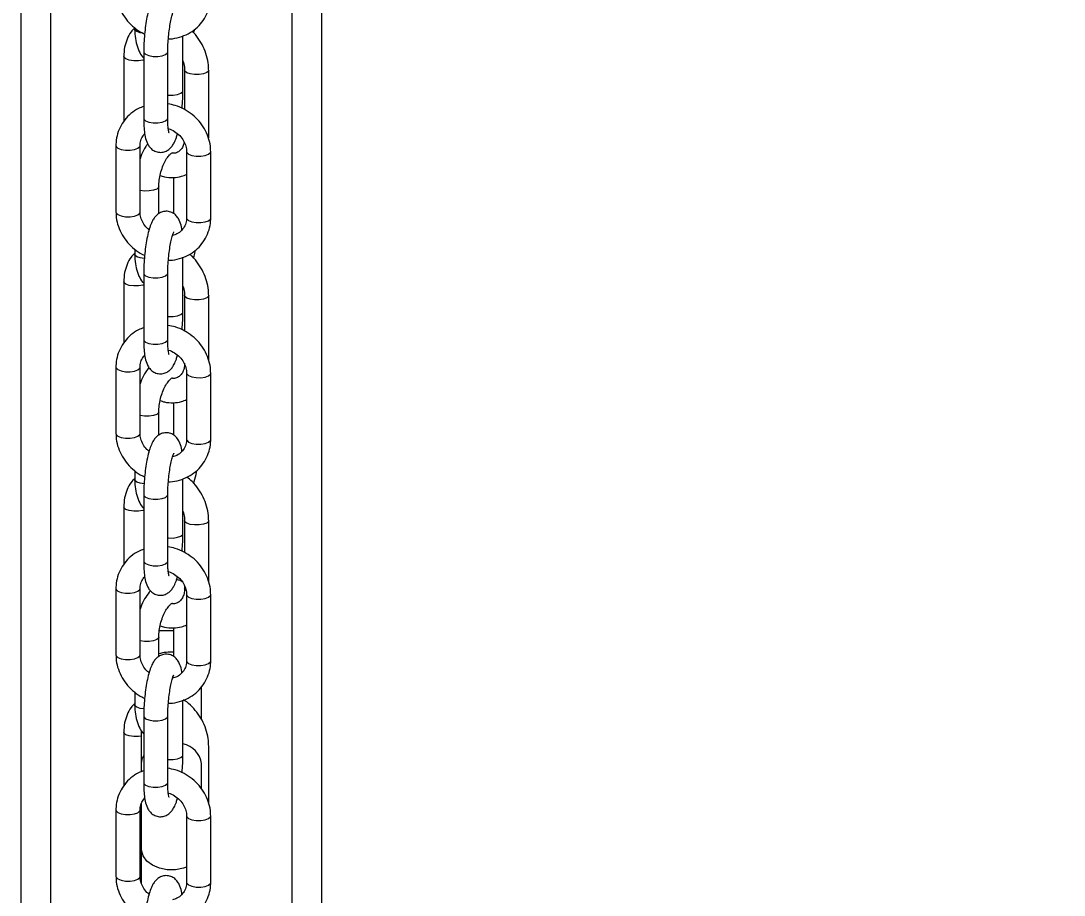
# Model space of a CAD drawing. Header units: millimetres. Extents: x -8083 to 6576, y -6691 to 5601.
# Drawn here: x -185.7 to -12.5, y -677.6 to -532.4 of the extents above; entities that cross this region are included whole.
import ezdxf

# ---------------------------------------------------------------- set-up
doc = ezdxf.new("R2010")
doc.units = ezdxf.units.MM
doc.layers.add('DIKOM_ОБЪЕКТ', color=7, linetype='Continuous')
doc.layers.add('DIKOM_РАЗМЕР_ОБЪЕКТА', color=7, linetype='Continuous')
doc.styles.add('style1', font='arial.ttf', dxfattribs={"width": 0.8})
doc.dimstyles.new('1-50', dxfattribs={"dimtxt": 300, "dimasz": 200, "dimexe": 100, "dimexo": 0, "dimgap": 100, "dimtad": 1, "dimtxsty": 'style1', "dimcen": 200, "dimclrd": 7, "dimclre": 7, "dimclrt": 7, "dimadec": 1, "dimazin": 2, "dimtfac": 1, "dimtmove": 0, "dimatfit": 2, "dimfxl": 0, "dimlwd": 25, "dimlwe": 18, "dimarcsym": 0})

# ---------------------------------------------------------------- blocks, each defined once
blk = doc.blocks.new('*D10')
at = {"layer": 'Defpoints', "color": 0, "transparency": 16777216}
for p in [(-4711.62, -59.88), (5076.72, -1609.88), (5076.72, -5900.19)]:
    blk.add_point(p, dxfattribs=at)
at = {"layer": 'DIKOM_РАЗМЕР_ОБЪЕКТА', "color": 7, "lineweight": 18, "transparency": 16777216}
for p, q in [((-4711.62, -59.88), (-4711.62, -6000.19)), ((5076.72, -1609.88), (5076.72, -6000.19))]:
    blk.add_line(p, q, dxfattribs=at)
at = {"layer": 'DIKOM_РАЗМЕР_ОБЪЕКТА', "color": 7, "lineweight": 25, "transparency": 16777216}
blk.add_line((-4511.62, -5900.19), (4876.72, -5900.19), dxfattribs=at)
at = {"layer": 'DIKOM_РАЗМЕР_ОБЪЕКТА', "color": 7, "transparency": 16777216}
for points in [[(-4511.62, -5866.86), (-4511.62, -5933.52), (-4711.62, -5900.19)], [(4876.72, -5866.86), (4876.72, -5933.52), (5076.72, -5900.19)]]:
    blk.add_solid(points, dxfattribs=at)
at = {"layer": 'DIKOM_РАЗМЕР_ОБЪЕКТА', "color": 7, "transparency": 16777216, "insert": (410.05, -5647.02), "char_height": 300, "attachment_point": 5, "style": 'style1'}
blk.add_mtext('10000', dxfattribs=at)

msp = doc.modelspace()

# ---------------------------------------------------------------- linework, layer by layer
at = {"layer": 'DIKOM_ОБЪЕКТ', "color": 7, "linetype": 'Continuous', "lineweight": 15}
for p, q in [((-185.736, 1537.193), (-185.736, -1662.807)), ((-180.736, -1662.807), (-180.736, 1537.193)), ((-140.736, 1537.193), (-140.736, -1662.807)), ((-135.736, -1662.807), (-135.736, 1537.193)), ((-166.835, -533.51), (-166.835, -533.739)), ((-158.82, -543.915), (-158.82, -534.839)), ((-168.653, -538.288), (-168.653, -549.071)), ((-165.341, -537.486), (-165.341, -548.522)), ((-161.341, -548.522), (-161.341, -537.486)), ((-158.547, -540.578), (-158.547, -547.088)), ((-154.547, -551.801), (-154.547, -540.578)), ((-169.946, -553.081), (-169.946, -564.117)), ((-165.946, -564.117), (-165.946, -553.081)), ((-158.214, -554.071), (-158.214, -565.107)), ((-154.214, -565.107), (-154.214, -554.071)), ((-160.365, -558.372), (-160.365, -564.364)), ((-162.835, -564.386), (-162.835, -559.927)), ((-165.991, -564.282), (-165.946, -564.117)), ((-166.835, -570.296), (-166.835, -571.151)), ((-158.82, -580.702), (-158.82, -571.625)), ((-165.341, -574.273), (-165.341, -585.309)), ((-161.341, -585.309), (-161.341, -574.273)), ((-168.653, -575.7), (-168.653, -585.858)), ((-158.547, -577.99), (-158.547, -583.875)), ((-154.547, -588.754), (-154.547, -577.99)), ((-169.946, -589.868), (-169.946, -600.904)), ((-165.946, -600.904), (-165.946, -589.868)), ((-158.214, -590.858), (-158.214, -601.894)), ((-154.214, -601.894), (-154.214, -590.858)), ((-160.365, -595.784), (-160.365, -601.151)), ((-162.835, -601.172), (-162.835, -597.339)), ((-165.991, -601.069), (-165.946, -600.904)), ((-166.835, -607.083), (-166.835, -608.563)), ((-158.82, -617.488), (-158.82, -608.412)), ((-165.341, -611.06), (-165.341, -622.096)), ((-161.341, -622.096), (-161.341, -611.06)), ((-168.653, -613.112), (-168.653, -622.645)), ((-158.547, -615.402), (-158.547, -620.661)), ((-154.547, -625.54), (-154.547, -615.402)), ((-165.128, -624.794), (-165.26, -624.844)), ((-169.946, -626.654), (-169.946, -637.69)), ((-165.946, -637.69), (-165.946, -626.654)), ((-158.547, -626.253), (-158.547, -626.625)), ((-158.214, -627.644), (-158.214, -638.68)), ((-154.214, -638.68), (-154.214, -627.644)), ((-160.365, -633.665), (-162.76, -633.665)), ((-160.365, -633.196), (-160.365, -637.937)), ((-162.835, -637.959), (-162.835, -634.751)), ((-165.991, -637.855), (-165.946, -637.69)), ((-166.835, -643.87), (-166.835, -645.975)), ((-155.736, -648.436), (-155.736, -643.016)), ((-158.82, -654.275), (-158.82, -645.199)), ((-165.341, -647.846), (-165.341, -658.882)), ((-161.341, -658.882), (-161.341, -647.846)), ((-168.653, -650.524), (-168.653, -659.432)), ((-165.736, -650.228), (-165.736, -655.736)), ((-154.547, -662.327), (-154.547, -652.814)), ((-165.736, -655.736), (-165.736, -656.979)), ((-155.736, -659.949), (-155.736, -655.736)), ((-169.946, -663.441), (-169.946, -674.477)), ((-165.946, -674.477), (-165.946, -663.441)), ((-165.736, -662.377), (-165.736, -669.878)), ((-158.214, -664.431), (-158.214, -675.467)), ((-154.214, -675.467), (-154.214, -664.431)), ((-165.736, -666.923), (-165.946, -667.489)), ((-165.736, -669.878), (-165.736, -675.577)), ((-165.991, -674.642), (-165.946, -674.477))]:
    msp.add_line(p, q, dxfattribs=at)
at = {"layer": 'DIKOM_ОБЪЕКТ', "color": 7, "linetype": 'Continuous', "lineweight": 15, "flags": 128}
for points in [[(-165.424, -534.415), (-165.913, -534.335), (-166.476, -534.143), (-166.789, -533.89), (-166.835, -533.739)], [(-165.341, -538.822), (-165.509, -538.869), (-166.225, -538.98), (-167.005, -538.985), (-167.731, -538.884), (-168.294, -538.693), (-168.606, -538.44), (-168.653, -538.288)], [(-165.341, -537.486), (-165.308, -537.628), (-165.021, -537.912), (-164.477, -538.132), (-163.761, -538.254)], [(-163.761, -538.254), (-162.981, -538.259), (-162.255, -538.146), (-161.695, -537.932), (-161.385, -537.651), (-161.341, -537.485)], [(-154.547, -540.578), (-154.578, -540.702), (-154.863, -540.959), (-155.403, -541.159), (-156.118, -541.269), (-156.899, -541.275), (-157.625, -541.174), (-158.188, -540.983), (-158.5, -540.729), (-158.547, -540.582)], [(-161.341, -544.673), (-161.24, -544.683), (-160.46, -544.687), (-159.734, -544.575), (-159.174, -544.361), (-158.865, -544.08), (-158.82, -543.915)], [(-165.341, -548.522), (-165.308, -548.664), (-165.021, -548.948), (-164.477, -549.168), (-163.761, -549.29), (-162.981, -549.295), (-162.255, -549.182), (-161.695, -548.968), (-161.385, -548.687), (-161.341, -548.522)], [(-169.946, -553.081), (-169.914, -553.222), (-169.626, -553.507), (-169.083, -553.727), (-168.367, -553.849), (-167.586, -553.853), (-166.861, -553.741), (-166.3, -553.527), (-165.991, -553.246), (-165.947, -553.091)], [(-158.214, -554.077), (-158.181, -554.212), (-157.894, -554.497), (-157.351, -554.717), (-156.634, -554.839), (-155.854, -554.843), (-155.129, -554.73), (-154.568, -554.517), (-154.259, -554.236), (-154.214, -554.071)], [(-162.835, -559.928), (-162.866, -560.052), (-163.15, -560.309), (-163.692, -560.508), (-164.406, -560.618), (-165.187, -560.624), (-165.913, -560.523), (-165.946, -560.516)], [(-169.946, -564.117), (-169.914, -564.258), (-169.626, -564.543), (-169.083, -564.763), (-168.367, -564.885), (-167.586, -564.889), (-166.861, -564.777), (-166.3, -564.563), (-165.991, -564.282)], [(-158.214, -565.107), (-158.181, -565.248), (-157.894, -565.533), (-157.351, -565.753), (-156.634, -565.875), (-155.854, -565.879), (-155.129, -565.766), (-154.568, -565.553), (-154.259, -565.272), (-154.214, -565.107)], [(-165.239, -571.844), (-165.913, -571.747), (-166.476, -571.555), (-166.789, -571.302), (-166.835, -571.151)], [(-165.341, -574.272), (-165.308, -574.414), (-165.021, -574.699), (-164.477, -574.919), (-163.761, -575.041)], [(-163.761, -575.041), (-162.981, -575.045), (-162.255, -574.932), (-161.695, -574.719), (-161.385, -574.438), (-161.341, -574.272)], [(-165.341, -576.234), (-165.509, -576.281), (-166.225, -576.392), (-167.005, -576.397), (-167.731, -576.296), (-168.294, -576.105), (-168.606, -575.852), (-168.653, -575.7)], [(-154.547, -577.99), (-154.578, -578.114), (-154.863, -578.371), (-155.403, -578.57), (-156.118, -578.681), (-156.899, -578.687), (-157.625, -578.586), (-158.188, -578.394), (-158.5, -578.141), (-158.547, -577.994)], [(-161.341, -581.46), (-161.24, -581.469), (-160.46, -581.474), (-159.734, -581.361), (-159.174, -581.148), (-158.865, -580.867), (-158.82, -580.702)], [(-165.341, -585.309), (-165.308, -585.45), (-165.021, -585.735), (-164.477, -585.955), (-163.761, -586.077), (-162.981, -586.081), (-162.255, -585.968), (-161.695, -585.755), (-161.385, -585.474), (-161.341, -585.309)], [(-169.946, -589.868), (-169.914, -590.009), (-169.626, -590.294), (-169.083, -590.514), (-168.367, -590.635), (-167.586, -590.64), (-166.861, -590.527), (-166.3, -590.314), (-165.991, -590.033), (-165.947, -589.877)], [(-158.214, -590.864), (-158.181, -590.999), (-157.894, -591.284), (-157.351, -591.504), (-156.634, -591.625), (-155.854, -591.63), (-155.129, -591.517), (-154.568, -591.304), (-154.259, -591.023), (-154.214, -590.858)], [(-162.835, -597.34), (-162.866, -597.464), (-163.15, -597.721), (-163.692, -597.92), (-164.406, -598.03), (-165.187, -598.036), (-165.913, -597.935), (-165.946, -597.927)], [(-169.946, -600.904), (-169.914, -601.045), (-169.626, -601.33), (-169.083, -601.55), (-168.367, -601.671), (-167.586, -601.676), (-166.861, -601.563), (-166.3, -601.35), (-165.991, -601.069)], [(-158.214, -601.894), (-158.181, -602.035), (-157.894, -602.32), (-157.351, -602.54), (-156.634, -602.661), (-155.854, -602.666), (-155.129, -602.553), (-154.568, -602.34), (-154.259, -602.059), (-154.214, -601.894)], [(-165.277, -609.253), (-165.913, -609.159), (-166.476, -608.967), (-166.789, -608.714), (-166.835, -608.563)], [(-165.341, -611.059), (-165.308, -611.201), (-165.021, -611.486), (-164.477, -611.706), (-163.761, -611.827)], [(-163.761, -611.827), (-162.981, -611.832), (-162.255, -611.719), (-161.695, -611.506), (-161.385, -611.224), (-161.341, -611.058)], [(-165.341, -613.646), (-165.509, -613.693), (-166.225, -613.803), (-167.005, -613.809), (-167.731, -613.708), (-168.294, -613.517), (-168.606, -613.264), (-168.653, -613.112)], [(-154.547, -615.402), (-154.578, -615.526), (-154.863, -615.783), (-155.403, -615.982), (-156.118, -616.093), (-156.899, -616.098), (-157.625, -615.998), (-158.188, -615.806), (-158.5, -615.553), (-158.547, -615.406)], [(-161.341, -618.247), (-161.24, -618.256), (-160.46, -618.261), (-159.734, -618.148), (-159.174, -617.935), (-158.865, -617.653), (-158.82, -617.488)], [(-165.341, -622.096), (-165.308, -622.237), (-165.021, -622.522), (-164.477, -622.742), (-163.761, -622.863), (-162.981, -622.868), (-162.255, -622.755), (-161.695, -622.542), (-161.385, -622.261), (-161.341, -622.096)], [(-169.946, -626.654), (-169.914, -626.796), (-169.626, -627.081), (-169.083, -627.301), (-168.367, -627.422), (-167.586, -627.427), (-166.861, -627.314), (-166.3, -627.101), (-165.991, -626.819), (-165.947, -626.664)], [(-158.345, -626.935), (-158.5, -626.777), (-158.547, -626.625)], [(-158.214, -627.65), (-158.181, -627.786), (-157.894, -628.071), (-157.351, -628.29), (-156.634, -628.412), (-155.854, -628.417), (-155.129, -628.304), (-154.568, -628.091), (-154.259, -627.809), (-154.214, -627.645)], [(-162.835, -634.752), (-162.866, -634.875), (-163.15, -635.133), (-163.692, -635.332), (-164.406, -635.442), (-165.187, -635.448), (-165.913, -635.347), (-165.946, -635.339)], [(-169.946, -637.69), (-169.914, -637.832), (-169.626, -638.117), (-169.083, -638.337), (-168.367, -638.458), (-167.586, -638.463), (-166.861, -638.35), (-166.3, -638.137), (-165.991, -637.855)], [(-158.214, -638.68), (-158.181, -638.822), (-157.894, -639.107), (-157.351, -639.327), (-156.634, -639.448), (-155.854, -639.453), (-155.129, -639.34), (-154.568, -639.127), (-154.259, -638.845), (-154.214, -638.68)], [(-165.314, -646.662), (-165.913, -646.571), (-166.476, -646.379), (-166.789, -646.126), (-166.835, -645.975)], [(-165.341, -647.846), (-165.308, -647.988), (-165.021, -648.272), (-164.477, -648.492), (-163.761, -648.614)], [(-163.761, -648.614), (-162.981, -648.619), (-162.255, -648.506), (-161.695, -648.292), (-161.385, -648.011), (-161.341, -647.845)], [(-165.736, -651.153), (-166.225, -651.215), (-167.005, -651.221), (-167.731, -651.12), (-168.294, -650.929), (-168.606, -650.676), (-168.653, -650.524)], [(-165.341, -654.358), (-165.631, -655.016), (-165.736, -655.736)], [(-161.341, -655.033), (-161.24, -655.043), (-160.46, -655.048), (-159.734, -654.935), (-159.174, -654.721), (-158.865, -654.44), (-158.82, -654.275)], [(-165.341, -658.882), (-165.308, -659.024), (-165.021, -659.309), (-164.477, -659.528), (-163.761, -659.65), (-162.981, -659.655), (-162.255, -659.542), (-161.695, -659.328), (-161.385, -659.047), (-161.341, -658.882)], [(-169.946, -663.441), (-169.914, -663.582), (-169.626, -663.867), (-169.083, -664.087), (-168.367, -664.209), (-167.586, -664.214), (-166.861, -664.101), (-166.3, -663.887), (-165.991, -663.606), (-165.947, -663.451)], [(-158.214, -664.437), (-158.181, -664.572), (-157.894, -664.857), (-157.351, -665.077), (-156.634, -665.199), (-155.854, -665.203), (-155.129, -665.091), (-154.568, -664.877), (-154.259, -664.596), (-154.214, -664.431)], [(-158.214, -672.931), (-158.744, -673.121), (-160.055, -673.38), (-161.417, -673.38), (-162.728, -673.121), (-163.891, -672.62), (-164.821, -671.917), (-165.447, -671.062), (-165.724, -670.119), (-165.736, -669.878)], [(-165.736, -672.795), (-165.913, -672.759), (-165.946, -672.751)], [(-169.946, -674.477), (-169.914, -674.618), (-169.626, -674.903), (-169.083, -675.123), (-168.367, -675.245), (-167.586, -675.25), (-166.861, -675.137), (-166.3, -674.923), (-165.991, -674.642)], [(-158.214, -675.467), (-158.181, -675.608), (-157.894, -675.893), (-157.351, -676.113), (-156.634, -676.235), (-155.854, -676.239), (-155.129, -676.127), (-154.568, -675.913), (-154.259, -675.632), (-154.214, -675.467)]]:
    msp.add_lwpolyline(points, dxfattribs=at)
at = {"layer": 'DIKOM_ОБЪЕКТ', "color": 7, "linetype": 'Continuous', "lineweight": 15}
for centre, radius, start, end in [((-160.754, -643.958), 6.759, 86.69512, 107.92505), ((-159.563, -656.261), 3.863, 7.81539, 78.90263)]:
    msp.add_arc(centre, radius, start, end, dxfattribs=at)
for points, knots in [([(-169.946, -527.33), (-169.935, -527.635), (-169.905, -528.439), (-169.593, -529.731), (-168.961, -531.136), (-168.055, -532.421), (-166.903, -533.507), (-165.921, -534.214), (-165.306, -534.461), (-165.184, -534.509)], [0, 0, 0, 0, 0.1034941, 0.2724719, 0.4421855, 0.6130073, 0.7848462, 0.9575127, 1, 1, 1, 1]), ([(-158.997, -530.317), (-159.021, -530.138), (-159.103, -529.525), (-159.32, -528.839), (-159.757, -528.085), (-160.311, -527.558), (-161.031, -527.225), (-161.838, -527.169), (-162.57, -527.385), (-163.14, -527.771), (-163.566, -528.245), (-163.931, -528.846), (-164.263, -529.641), (-164.585, -530.729), (-164.864, -532.034), (-165.086, -533.473), (-165.241, -534.946), (-165.327, -536.307), (-165.336, -537.128), (-165.341, -537.486)], [0, 0, 0, 0, 0.0370165, 0.1265, 0.1778276, 0.2220579, 0.2669745, 0.3125194, 0.3565728, 0.3970979, 0.4395258, 0.4900957, 0.5610937, 0.6378509, 0.7180001, 0.7939578, 0.8684641, 0.9426333, 1, 1, 1, 1]), ([(-161.245, -535.335), (-161.138, -535.338), (-160.505, -535.36), (-159.373, -535.099), (-157.933, -534.547), (-156.665, -533.694), (-155.62, -532.614), (-154.839, -531.346), (-154.357, -529.967), (-154.22, -528.935), (-154.215, -528.391), (-154.214, -528.32)], [0, 0, 0, 0, 0.0280385, 0.1673476, 0.3061364, 0.4440324, 0.580839, 0.7166317, 0.8517559, 0.9805579, 1, 1, 1, 1]), ([(-161.341, -537.486), (-161.339, -537.28), (-161.334, -536.682), (-161.28, -535.611), (-161.159, -534.326), (-160.986, -533.1), (-160.779, -532.029), (-160.563, -531.227), (-160.407, -530.774), (-160.303, -530.59), (-160.326, -530.622), (-160.329, -530.627)], [0, 0, 0, 0, 0.0749068, 0.2172399, 0.3609023, 0.5046122, 0.6464095, 0.783976, 0.8938009, 0.98499, 1, 1, 1, 1]), ([(-166.824, -533.517), (-167.035, -533.737), (-167.557, -534.283), (-168.127, -535.388), (-168.571, -536.765), (-168.625, -537.77), (-168.653, -538.288)], [0, 0, 0, 0, 0.179282, 0.4446172, 0.713502, 1, 1, 1, 1]), ([(-166.835, -533.739), (-166.829, -534.008), (-166.812, -534.791), (-166.627, -536.032), (-166.188, -537.29), (-165.747, -538.131), (-165.405, -538.46), (-165.341, -538.522)], [0, 0, 0, 0, 0.1435726, 0.4176248, 0.7003184, 0.9431778, 1, 1, 1, 1]), ([(-154.547, -540.578), (-154.556, -540.281), (-154.582, -539.473), (-154.854, -538.144), (-155.417, -536.643), (-156.252, -535.271), (-156.902, -534.401), (-157.306, -534.06), (-157.307, -534.059)], [0, 0, 0, 0, 0.1257069, 0.3426586, 0.5606313, 0.7796839, 0.9996532, 1, 1, 1, 1]), ([(-157.069, -534.341), (-157.03, -534.245), (-156.957, -534.067), (-156.915, -533.874), (-156.896, -533.785)], [0, 0, 0, 0, 0.5382739, 1, 1, 1, 1]), ([(-158.82, -539.003), (-158.722, -539.348), (-158.568, -539.886), (-158.552, -540.395), (-158.547, -540.578)], [0, 0, 0, 0, 0.6405208, 1, 1, 1, 1]), ([(-158.976, -546.892), (-158.96, -546.745), (-158.89, -546.116), (-158.835, -545.093), (-158.825, -544.273), (-158.82, -543.915)], [0, 0, 0, 0, 0.1462622, 0.6276596, 1, 1, 1, 1]), ([(-165.341, -546.562), (-165.633, -546.668), (-166.407, -546.947), (-167.492, -547.714), (-168.541, -548.785), (-169.321, -550.056), (-169.804, -551.434), (-169.94, -552.467), (-169.946, -553.01), (-169.946, -553.081)], [0, 0, 0, 0, 0.1076074, 0.2849562, 0.460904, 0.6355476, 0.8093655, 0.9749954, 1, 1, 1, 1]), ([(-154.214, -554.071), (-154.226, -553.766), (-154.256, -552.962), (-154.567, -551.67), (-155.199, -550.264), (-156.107, -548.985), (-157.252, -547.879), (-158.594, -547.004), (-159.976, -546.398), (-160.92, -546.232), (-161.341, -546.157)], [0, 0, 0, 0, 0.0815006, 0.2145538, 0.3481889, 0.4827351, 0.6180525, 0.7539877, 0.8904302, 1, 1, 1, 1]), ([(-165.341, -548.522), (-165.339, -548.758), (-165.333, -549.455), (-165.266, -550.528), (-165.095, -551.687), (-164.842, -552.567), (-164.404, -553.315), (-163.85, -553.843), (-163.13, -554.176), (-162.322, -554.232), (-161.59, -554.016), (-161.021, -553.63), (-160.594, -553.157), (-160.23, -552.552), (-159.948, -551.907), (-159.789, -551.343), (-159.728, -551.127)], [0, 0, 0, 0, 0.0512108, 0.151164, 0.2551693, 0.372504, 0.439817, 0.4977951, 0.5567325, 0.6164384, 0.6742036, 0.7273204, 0.7829695, 0.8492779, 0.9423664, 1, 1, 1, 1]), ([(-161.112, -551.015), (-161.111, -551.016), (-161.096, -551.045), (-161.151, -550.913), (-161.216, -550.577), (-161.296, -549.936), (-161.336, -549.21), (-161.34, -548.695), (-161.341, -548.522)], [0, 0, 0, 0, 0.0094158, 0.1657396, 0.3651964, 0.6009294, 0.8659459, 1, 1, 1, 1]), ([(-161.249, -550.258), (-161.236, -550.261), (-160.869, -550.333), (-160.191, -550.72), (-159.324, -551.392), (-158.682, -552.251), (-158.283, -553.173), (-158.237, -553.776), (-158.214, -554.071)], [0, 0, 0, 0, 0.0072269, 0.2083726, 0.4084276, 0.6080401, 0.8083889, 1, 1, 1, 1]), ([(-165.946, -553.081), (-165.941, -552.947), (-165.922, -552.493), (-165.72, -551.78), (-165.347, -551.312), (-165.164, -551.084)], [0, 0, 0, 0, 0.176686, 0.5980275, 1, 1, 1, 1]), ([(-158.628, -552.486), (-158.667, -552.684), (-158.761, -553.169), (-159.103, -553.72), (-159.58, -554.144), (-160.049, -554.368), (-160.443, -554.36), (-160.561, -554.357)], [0, 0, 0, 0, 0.1545997, 0.379094, 0.6174768, 0.8859222, 1, 1, 1, 1]), ([(-164.676, -552.806), (-164.785, -552.95), (-165.177, -553.469), (-165.609, -554.306), (-165.866, -555.027), (-165.946, -555.253)], [0, 0, 0, 0, 0.2086765, 0.7523915, 1, 1, 1, 1]), ([(-162.835, -559.927), (-162.831, -559.745), (-162.82, -559.211), (-162.693, -558.253), (-162.41, -557.119), (-162.007, -556.073), (-161.535, -555.21), (-161.054, -554.599), (-160.687, -554.283), (-160.528, -554.242), (-160.563, -554.244), (-160.566, -554.244)], [0, 0, 0, 0, 0.0699599, 0.2054301, 0.3425317, 0.4795796, 0.6139231, 0.7436555, 0.8681827, 0.9908536, 1, 1, 1, 1]), ([(-162.613, -558.022), (-162.373, -558.107), (-161.66, -558.358), (-160.44, -558.42), (-159.182, -558.288), (-158.484, -557.977), (-158.214, -557.856)], [0, 0, 0, 0, 0.1637195, 0.4853887, 0.8008684, 1, 1, 1, 1]), ([(-169.946, -564.117), (-169.935, -564.422), (-169.905, -565.226), (-169.593, -566.518), (-168.961, -567.923), (-168.055, -569.207), (-166.903, -570.293), (-165.921, -571.001), (-165.306, -571.247), (-165.184, -571.296)], [0, 0, 0, 0, 0.1034946, 0.2724731, 0.4421764, 0.6130046, 0.7848465, 0.9575137, 1, 1, 1, 1]), ([(-164.432, -567.06), (-164.558, -566.965), (-164.976, -566.649), (-165.472, -565.932), (-165.879, -565.016), (-165.924, -564.412), (-165.946, -564.117)], [0, 0, 0, 0, 0.1274439, 0.4219276, 0.7173243, 1, 1, 1, 1]), ([(-158.997, -567.104), (-159.021, -566.924), (-159.103, -566.312), (-159.32, -565.625), (-159.757, -564.872), (-160.311, -564.345), (-161.031, -564.012), (-161.839, -563.955), (-162.57, -564.172), (-163.14, -564.557), (-163.566, -565.032), (-163.931, -565.633), (-164.263, -566.427), (-164.585, -567.515), (-164.864, -568.821), (-165.086, -570.259), (-165.241, -571.732), (-165.327, -573.094), (-165.336, -573.915), (-165.341, -574.273)], [0, 0, 0, 0, 0.0370165, 0.1265001, 0.1778276, 0.2220587, 0.2669868, 0.3125205, 0.3565739, 0.397099, 0.4395269, 0.4900969, 0.5610948, 0.637851, 0.7180002, 0.7939593, 0.8684656, 0.9426333, 1, 1, 1, 1]), ([(-161.245, -572.121), (-161.138, -572.125), (-160.505, -572.147), (-159.373, -571.886), (-157.933, -571.333), (-156.665, -570.481), (-155.62, -569.401), (-154.839, -568.132), (-154.357, -566.753), (-154.22, -565.721), (-154.215, -565.178), (-154.214, -565.107)], [0, 0, 0, 0, 0.0280385, 0.1673478, 0.3061365, 0.4440324, 0.5808388, 0.7166313, 0.8517664, 0.9805579, 1, 1, 1, 1]), ([(-158.214, -565.107), (-158.219, -565.241), (-158.237, -565.695), (-158.459, -566.422), (-158.997, -567.186), (-159.705, -567.75), (-160.301, -567.922), (-160.549, -567.993)], [0, 0, 0, 0, 0.0993213, 0.3361721, 0.5793719, 0.8254781, 1, 1, 1, 1]), ([(-161.341, -574.273), (-161.339, -574.067), (-161.334, -573.469), (-161.28, -572.397), (-161.159, -571.113), (-160.986, -569.887), (-160.779, -568.816), (-160.563, -568.014), (-160.407, -567.561), (-160.303, -567.377), (-160.326, -567.409), (-160.329, -567.413)], [0, 0, 0, 0, 0.0749069, 0.2172401, 0.3609027, 0.5046095, 0.6464098, 0.7839764, 0.8937999, 0.9849897, 1, 1, 1, 1]), ([(-166.835, -570.941), (-167.042, -571.158), (-167.56, -571.7), (-168.127, -572.8), (-168.571, -574.177), (-168.625, -575.182), (-168.653, -575.7)], [0, 0, 0, 0, 0.1766115, 0.4428101, 0.7125698, 1, 1, 1, 1]), ([(-166.835, -571.151), (-166.829, -571.42), (-166.812, -572.203), (-166.627, -573.444), (-166.188, -574.702), (-165.747, -575.543), (-165.405, -575.872), (-165.341, -575.934)], [0, 0, 0, 0, 0.1435726, 0.4176248, 0.7003184, 0.9431778, 1, 1, 1, 1]), ([(-154.547, -577.99), (-154.556, -577.693), (-154.582, -576.885), (-154.854, -575.556), (-155.419, -574.057), (-156.246, -572.677), (-157.031, -571.678), (-157.582, -571.237), (-157.723, -571.124)], [0, 0, 0, 0, 0.1168561, 0.3185437, 0.521164, 0.7247935, 0.929268, 1, 1, 1, 1]), ([(-157.069, -571.753), (-157.032, -571.656), (-156.871, -571.242), (-156.782, -570.793), (-156.713, -570.449)], [0, 0, 0, 0, 0.2333442, 1, 1, 1, 1]), ([(-158.82, -576.414), (-158.722, -576.76), (-158.568, -577.298), (-158.552, -577.807), (-158.547, -577.99)], [0, 0, 0, 0, 0.640505, 1, 1, 1, 1]), ([(-158.976, -583.678), (-158.96, -583.532), (-158.89, -582.903), (-158.835, -581.88), (-158.825, -581.059), (-158.82, -580.702)], [0, 0, 0, 0, 0.1462706, 0.6276537, 1, 1, 1, 1]), ([(-165.341, -583.349), (-165.633, -583.455), (-166.407, -583.734), (-167.492, -584.5), (-168.541, -585.572), (-169.321, -586.843), (-169.804, -588.221), (-169.94, -589.253), (-169.946, -589.796), (-169.946, -589.868)], [0, 0, 0, 0, 0.1076076, 0.284955, 0.460903, 0.635547, 0.8093652, 0.9749985, 1, 1, 1, 1]), ([(-154.214, -590.858), (-154.226, -590.552), (-154.256, -589.748), (-154.567, -588.457), (-155.199, -587.05), (-156.107, -585.771), (-157.252, -584.666), (-158.594, -583.791), (-159.976, -583.185), (-160.92, -583.018), (-161.341, -582.944)], [0, 0, 0, 0, 0.0815006, 0.214556, 0.3481909, 0.4827349, 0.6180539, 0.7539889, 0.8904303, 1, 1, 1, 1]), ([(-165.341, -585.309), (-165.339, -585.545), (-165.333, -586.242), (-165.266, -587.314), (-165.095, -588.473), (-164.842, -589.353), (-164.404, -590.102), (-163.85, -590.63), (-163.13, -590.962), (-162.322, -591.019), (-161.59, -590.802), (-161.021, -590.417), (-160.594, -589.944), (-160.23, -589.338), (-159.948, -588.694), (-159.789, -588.13), (-159.728, -587.914)], [0, 0, 0, 0, 0.0512127, 0.1511663, 0.2551705, 0.3725056, 0.4397967, 0.4977947, 0.5567316, 0.6164377, 0.6742026, 0.7273196, 0.7829688, 0.8492786, 0.9423662, 1, 1, 1, 1]), ([(-161.112, -587.801), (-161.111, -587.803), (-161.096, -587.831), (-161.151, -587.7), (-161.216, -587.364), (-161.296, -586.722), (-161.336, -585.997), (-161.34, -585.482), (-161.341, -585.309)], [0, 0, 0, 0, 0.0094158, 0.1657386, 0.3651942, 0.6009257, 0.8659406, 1, 1, 1, 1]), ([(-161.249, -587.045), (-161.236, -587.047), (-160.869, -587.12), (-160.191, -587.506), (-159.324, -588.178), (-158.682, -589.037), (-158.283, -589.96), (-158.237, -590.563), (-158.214, -590.858)], [0, 0, 0, 0, 0.0072278, 0.2083715, 0.4084243, 0.6080347, 0.8083405, 1, 1, 1, 1]), ([(-165.946, -589.868), (-165.941, -589.734), (-165.922, -589.28), (-165.72, -588.567), (-165.347, -588.099), (-165.164, -587.871)], [0, 0, 0, 0, 0.1766789, 0.5980241, 1, 1, 1, 1]), ([(-164.465, -589.928), (-164.646, -590.165), (-165.113, -590.775), (-165.61, -591.717), (-165.866, -592.439), (-165.946, -592.665)], [0, 0, 0, 0, 0.3041268, 0.7822353, 1, 1, 1, 1]), ([(-158.547, -589.213), (-158.552, -589.363), (-158.567, -589.826), (-158.741, -590.506), (-159.098, -591.136), (-159.581, -591.555), (-160.049, -591.78), (-160.443, -591.772), (-160.561, -591.769)], [0, 0, 0, 0, 0.0897646, 0.2781724, 0.469867, 0.6734258, 0.9026533, 1, 1, 1, 1]), ([(-162.835, -597.339), (-162.831, -597.157), (-162.82, -596.623), (-162.693, -595.664), (-162.41, -594.531), (-162.007, -593.485), (-161.535, -592.622), (-161.054, -592.011), (-160.687, -591.695), (-160.528, -591.654), (-160.563, -591.656), (-160.566, -591.656)], [0, 0, 0, 0, 0.069984, 0.2054495, 0.3425608, 0.4796118, 0.6139615, 0.7436998, 0.8682327, 0.9909092, 1, 1, 1, 1]), ([(-162.613, -595.434), (-162.373, -595.519), (-161.66, -595.77), (-160.439, -595.832), (-159.183, -595.7), (-158.484, -595.389), (-158.214, -595.268)], [0, 0, 0, 0, 0.1637197, 0.4853893, 0.8009114, 1, 1, 1, 1]), ([(-169.946, -600.904), (-169.935, -601.209), (-169.905, -602.013), (-169.593, -603.305), (-168.961, -604.71), (-168.055, -605.994), (-166.903, -607.08), (-165.921, -607.788), (-165.306, -608.034), (-165.184, -608.083)], [0, 0, 0, 0, 0.1034975, 0.2724727, 0.4421757, 0.6130063, 0.7848457, 0.9575126, 1, 1, 1, 1]), ([(-164.432, -603.847), (-164.558, -603.752), (-164.976, -603.435), (-165.472, -602.719), (-165.878, -601.803), (-165.924, -601.199), (-165.946, -600.904)], [0, 0, 0, 0, 0.1274448, 0.4219307, 0.7173832, 1, 1, 1, 1]), ([(-158.997, -603.891), (-159.021, -603.711), (-159.103, -603.098), (-159.321, -602.412), (-159.757, -601.659), (-160.311, -601.132), (-161.031, -600.799), (-161.839, -600.742), (-162.57, -600.959), (-163.14, -601.344), (-163.566, -601.818), (-163.931, -602.419), (-164.263, -603.214), (-164.585, -604.302), (-164.864, -605.608), (-165.086, -607.046), (-165.241, -608.519), (-165.327, -609.88), (-165.336, -610.701), (-165.341, -611.06)], [0, 0, 0, 0, 0.0370164, 0.1264996, 0.1778438, 0.2220598, 0.2669882, 0.3125218, 0.356575, 0.3971, 0.4395277, 0.4900975, 0.5610952, 0.6378522, 0.7180011, 0.7939586, 0.8684646, 0.9426328, 1, 1, 1, 1]), ([(-161.245, -608.908), (-161.138, -608.912), (-160.505, -608.933), (-159.373, -608.673), (-157.933, -608.12), (-156.665, -607.267), (-155.62, -606.188), (-154.839, -604.919), (-154.357, -603.54), (-154.22, -602.508), (-154.215, -601.965), (-154.214, -601.894)], [0, 0, 0, 0, 0.0280386, 0.1673479, 0.3061366, 0.4440324, 0.5808389, 0.7166314, 0.8517689, 0.9805579, 1, 1, 1, 1]), ([(-158.214, -601.894), (-158.219, -602.028), (-158.237, -602.482), (-158.459, -603.208), (-158.997, -603.972), (-159.705, -604.537), (-160.301, -604.709), (-160.549, -604.78)], [0, 0, 0, 0, 0.0993215, 0.3361728, 0.5793694, 0.8254761, 1, 1, 1, 1]), ([(-161.341, -611.06), (-161.339, -610.853), (-161.334, -610.255), (-161.28, -609.184), (-161.159, -607.9), (-160.986, -606.674), (-160.779, -605.602), (-160.563, -604.8), (-160.407, -604.347), (-160.303, -604.164), (-160.326, -604.196), (-160.329, -604.2)], [0, 0, 0, 0, 0.0749051, 0.2172349, 0.3608941, 0.5045852, 0.6463793, 0.783981, 0.8938034, 0.9849903, 1, 1, 1, 1]), ([(-157.069, -609.165), (-157.032, -609.068), (-156.813, -608.49), (-156.636, -607.77), (-156.564, -607.165), (-156.553, -607.076)], [0, 0, 0, 0, 0.1464775, 0.8737509, 1, 1, 1, 1]), ([(-166.835, -608.353), (-167.042, -608.569), (-167.56, -609.112), (-168.127, -610.212), (-168.571, -611.589), (-168.625, -612.594), (-168.653, -613.112)], [0, 0, 0, 0, 0.1766115, 0.4428078, 0.7125674, 1, 1, 1, 1]), ([(-166.835, -608.563), (-166.829, -608.832), (-166.812, -609.615), (-166.627, -610.856), (-166.188, -612.114), (-165.747, -612.955), (-165.405, -613.284), (-165.341, -613.346)], [0, 0, 0, 0, 0.1435729, 0.4176235, 0.7003178, 0.9431777, 1, 1, 1, 1]), ([(-154.547, -615.402), (-154.556, -615.105), (-154.582, -614.297), (-154.854, -612.967), (-155.42, -611.47), (-156.243, -610.084), (-157.168, -608.945), (-157.88, -608.389), (-158.178, -608.156)], [0, 0, 0, 0, 0.1084952, 0.2957448, 0.4838773, 0.6729387, 0.8627928, 1, 1, 1, 1]), ([(-158.82, -613.826), (-158.722, -614.172), (-158.568, -614.71), (-158.552, -615.219), (-158.547, -615.402)], [0, 0, 0, 0, 0.6404814, 1, 1, 1, 1]), ([(-158.976, -620.465), (-158.96, -620.319), (-158.89, -619.69), (-158.835, -618.666), (-158.825, -617.846), (-158.82, -617.488)], [0, 0, 0, 0, 0.1462712, 0.6276614, 1, 1, 1, 1]), ([(-165.341, -620.136), (-165.633, -620.241), (-166.407, -620.521), (-167.492, -621.287), (-168.541, -622.359), (-169.321, -623.629), (-169.804, -625.008), (-169.94, -626.04), (-169.946, -626.583), (-169.946, -626.654)], [0, 0, 0, 0, 0.1076207, 0.2849663, 0.4609118, 0.6355531, 0.8093515, 0.9749957, 1, 1, 1, 1]), ([(-154.214, -627.644), (-154.226, -627.339), (-154.256, -626.535), (-154.567, -625.243), (-155.199, -623.837), (-156.107, -622.558), (-157.252, -621.453), (-158.594, -620.578), (-159.976, -619.972), (-160.92, -619.805), (-161.341, -619.731)], [0, 0, 0, 0, 0.0815004, 0.2145543, 0.3481977, 0.482737, 0.618054, 0.7539894, 0.8904305, 1, 1, 1, 1]), ([(-165.341, -622.096), (-165.339, -622.332), (-165.333, -623.029), (-165.266, -624.101), (-165.095, -625.26), (-164.842, -626.14), (-164.404, -626.889), (-163.85, -627.416), (-163.129, -627.749), (-162.322, -627.806), (-161.59, -627.589), (-161.021, -627.203), (-160.594, -626.73), (-160.23, -626.125), (-159.948, -625.48), (-159.789, -624.916), (-159.728, -624.701)], [0, 0, 0, 0, 0.0511976, 0.1511691, 0.2551731, 0.3725085, 0.4397994, 0.4977967, 0.5567182, 0.6164386, 0.6742034, 0.7273203, 0.7829693, 0.8492784, 0.9423663, 1, 1, 1, 1]), ([(-161.112, -624.588), (-161.111, -624.59), (-161.096, -624.618), (-161.151, -624.487), (-161.216, -624.151), (-161.296, -623.509), (-161.336, -622.784), (-161.34, -622.269), (-161.341, -622.096)], [0, 0, 0, 0, 0.0094162, 0.1657394, 0.3651955, 0.6009277, 0.8659433, 1, 1, 1, 1]), ([(-165.946, -626.654), (-165.941, -626.52), (-165.922, -626.067), (-165.72, -625.354), (-165.347, -624.886), (-165.164, -624.657)], [0, 0, 0, 0, 0.1766676, 0.5979614, 1, 1, 1, 1]), ([(-161.249, -623.832), (-161.236, -623.834), (-160.868, -623.907), (-160.191, -624.293), (-159.324, -624.965), (-158.682, -625.824), (-158.283, -626.747), (-158.237, -627.349), (-158.214, -627.644)], [0, 0, 0, 0, 0.0072097, 0.2083579, 0.4084141, 0.6080258, 0.8083396, 1, 1, 1, 1]), ([(-158.964, -625.518), (-159.071, -625.448), (-159.346, -625.269), (-159.674, -625.223), (-159.876, -625.194)], [0, 0, 0, 0, 0.3873921, 1, 1, 1, 1]), ([(-164.228, -627.015), (-164.491, -627.355), (-165.041, -628.066), (-165.61, -629.128), (-165.866, -629.851), (-165.946, -630.077)], [0, 0, 0, 0, 0.3871909, 0.8082337, 1, 1, 1, 1]), ([(-158.547, -626.625), (-158.552, -626.775), (-158.567, -627.238), (-158.741, -627.918), (-159.098, -628.548), (-159.581, -628.967), (-160.049, -629.192), (-160.443, -629.184), (-160.561, -629.181)], [0, 0, 0, 0, 0.0897645, 0.2781721, 0.4698679, 0.6734265, 0.9026534, 1, 1, 1, 1]), ([(-162.835, -634.751), (-162.831, -634.569), (-162.82, -634.035), (-162.693, -633.076), (-162.41, -631.943), (-162.007, -630.897), (-161.535, -630.033), (-161.054, -629.423), (-160.687, -629.107), (-160.528, -629.066), (-160.563, -629.068), (-160.566, -629.068)], [0, 0, 0, 0, 0.0699816, 0.2054473, 0.3425553, 0.4796048, 0.6139251, 0.7437027, 0.8682342, 0.9909093, 1, 1, 1, 1]), ([(-162.613, -632.846), (-162.373, -632.931), (-161.66, -633.182), (-160.439, -633.244), (-159.182, -633.112), (-158.484, -632.8), (-158.214, -632.68)], [0, 0, 0, 0, 0.1637128, 0.4853687, 0.8008775, 1, 1, 1, 1]), ([(-158.997, -640.677), (-159.021, -640.498), (-159.103, -639.885), (-159.321, -639.198), (-159.757, -638.445), (-160.311, -637.918), (-161.031, -637.585), (-161.839, -637.529), (-162.57, -637.746), (-163.14, -638.131), (-163.566, -638.605), (-163.931, -639.206), (-164.263, -640.001), (-164.585, -641.089), (-164.864, -642.394), (-165.086, -643.833), (-165.241, -645.306), (-165.327, -646.667), (-165.336, -647.488), (-165.341, -647.846)], [0, 0, 0, 0, 0.0370162, 0.1264995, 0.1778435, 0.2220596, 0.2669876, 0.3125209, 0.356574, 0.3970988, 0.4395263, 0.4900955, 0.5610933, 0.6378494, 0.7179973, 0.7939558, 0.8684615, 0.9426267, 1, 1, 1, 1]), ([(-169.946, -637.69), (-169.935, -637.996), (-169.905, -638.799), (-169.593, -640.091), (-168.961, -641.496), (-168.055, -642.781), (-166.903, -643.867), (-165.921, -644.574), (-165.306, -644.821), (-165.184, -644.869)], [0, 0, 0, 0, 0.1034949, 0.2724724, 0.4421761, 0.6129992, 0.7848444, 0.957513, 1, 1, 1, 1]), ([(-164.432, -640.634), (-164.558, -640.538), (-164.976, -640.222), (-165.472, -639.505), (-165.878, -638.589), (-165.924, -637.985), (-165.946, -637.69)], [0, 0, 0, 0, 0.1274639, 0.4219188, 0.7173791, 1, 1, 1, 1]), ([(-161.245, -645.695), (-161.138, -645.698), (-160.505, -645.72), (-159.373, -645.46), (-157.933, -644.907), (-156.665, -644.054), (-155.62, -642.974), (-154.839, -641.706), (-154.357, -640.327), (-154.22, -639.295), (-154.215, -638.751), (-154.214, -638.68)], [0, 0, 0, 0, 0.0280385, 0.1673477, 0.3061369, 0.4440322, 0.5808387, 0.7166313, 0.8517688, 0.9805579, 1, 1, 1, 1]), ([(-158.214, -638.68), (-158.219, -638.814), (-158.237, -639.268), (-158.459, -639.995), (-158.997, -640.759), (-159.705, -641.324), (-160.301, -641.495), (-160.549, -641.567)], [0, 0, 0, 0, 0.0993215, 0.3361705, 0.5793689, 0.825477, 1, 1, 1, 1]), ([(-161.341, -647.846), (-161.339, -647.64), (-161.334, -647.042), (-161.28, -645.971), (-161.159, -644.686), (-160.986, -643.46), (-160.779, -642.389), (-160.563, -641.587), (-160.407, -641.134), (-160.303, -640.95), (-160.326, -640.982), (-160.329, -640.987)], [0, 0, 0, 0, 0.0749051, 0.217235, 0.3608941, 0.5045836, 0.6463792, 0.783982, 0.8938029, 0.9849902, 1, 1, 1, 1]), ([(-166.835, -645.765), (-167.042, -645.981), (-167.56, -646.524), (-168.127, -647.624), (-168.571, -649.001), (-168.625, -650.006), (-168.653, -650.524)], [0, 0, 0, 0, 0.1766111, 0.442809, 0.712568, 1, 1, 1, 1]), ([(-166.835, -645.975), (-166.829, -646.244), (-166.812, -647.027), (-166.627, -648.268), (-166.188, -649.525), (-165.747, -650.367), (-165.405, -650.696), (-165.341, -650.758)], [0, 0, 0, 0, 0.1435435, 0.4175918, 0.7003244, 0.9431786, 1, 1, 1, 1]), ([(-154.547, -652.814), (-154.556, -652.517), (-154.582, -651.709), (-154.853, -650.378), (-155.421, -648.884), (-156.238, -647.487), (-157.284, -646.275), (-158.137, -645.488), (-158.662, -645.203), (-158.734, -645.164)], [0, 0, 0, 0, 0.1001092, 0.2728899, 0.4464821, 0.6209344, 0.7961168, 0.9720502, 1, 1, 1, 1]), ([(-158.976, -657.252), (-158.96, -657.105), (-158.89, -656.477), (-158.835, -655.453), (-158.825, -654.633), (-158.82, -654.275)], [0, 0, 0, 0, 0.1462664, 0.6276567, 1, 1, 1, 1]), ([(-154.214, -664.431), (-154.226, -664.126), (-154.256, -663.322), (-154.567, -662.03), (-155.199, -660.624), (-156.107, -659.345), (-157.252, -658.239), (-158.594, -657.364), (-159.976, -656.758), (-160.92, -656.592), (-161.341, -656.517)], [0, 0, 0, 0, 0.0815004, 0.2145544, 0.3481978, 0.4827371, 0.6180541, 0.7539889, 0.8904305, 1, 1, 1, 1]), ([(-165.341, -656.922), (-165.633, -657.028), (-166.407, -657.307), (-167.492, -658.074), (-168.541, -659.145), (-169.321, -660.416), (-169.804, -661.794), (-169.94, -662.827), (-169.946, -663.37), (-169.946, -663.441)], [0, 0, 0, 0, 0.1076208, 0.2849665, 0.4609121, 0.6355535, 0.809352, 0.9749798, 1, 1, 1, 1]), ([(-165.341, -658.882), (-165.339, -659.118), (-165.333, -659.816), (-165.266, -660.888), (-165.095, -662.047), (-164.842, -662.926), (-164.404, -663.675), (-163.85, -664.203), (-163.129, -664.536), (-162.322, -664.592), (-161.59, -664.376), (-161.021, -663.99), (-160.594, -663.517), (-160.23, -662.912), (-159.948, -662.267), (-159.789, -661.703), (-159.728, -661.487)], [0, 0, 0, 0, 0.0511983, 0.1511683, 0.2551725, 0.3725066, 0.4397971, 0.4977941, 0.5567153, 0.6164354, 0.6742001, 0.727298, 0.7829468, 0.8492792, 0.9423666, 1, 1, 1, 1]), ([(-161.112, -661.375), (-161.111, -661.376), (-161.096, -661.405), (-161.151, -661.273), (-161.216, -660.937), (-161.296, -660.296), (-161.336, -659.571), (-161.34, -659.055), (-161.341, -658.882)], [0, 0, 0, 0, 0.0093078, 0.1656482, 0.3651261, 0.600884, 0.8659286, 1, 1, 1, 1]), ([(-165.946, -663.441), (-165.941, -663.307), (-165.922, -662.853), (-165.72, -662.14), (-165.347, -661.672), (-165.164, -661.444)], [0, 0, 0, 0, 0.1766676, 0.5979614, 1, 1, 1, 1]), ([(-161.249, -660.618), (-161.236, -660.621), (-160.869, -660.693), (-160.191, -661.08), (-159.324, -661.752), (-158.682, -662.611), (-158.283, -663.533), (-158.237, -664.136), (-158.214, -664.431)], [0, 0, 0, 0, 0.0072272, 0.2083657, 0.4084168, 0.6079993, 0.8083444, 1, 1, 1, 1]), ([(-169.946, -674.477), (-169.935, -674.782), (-169.905, -675.586), (-169.593, -676.878), (-168.961, -678.283), (-168.055, -679.567), (-166.903, -680.653), (-165.921, -681.361), (-165.306, -681.607), (-165.184, -681.656)], [0, 0, 0, 0, 0.1034948, 0.2724738, 0.4421761, 0.6129991, 0.7848454, 0.957513, 1, 1, 1, 1]), ([(-164.432, -677.42), (-164.558, -677.325), (-164.976, -677.009), (-165.472, -676.292), (-165.878, -675.376), (-165.924, -674.772), (-165.946, -674.477)], [0, 0, 0, 0, 0.1274661, 0.4219202, 0.7173798, 1, 1, 1, 1]), ([(-158.997, -677.464), (-159.021, -677.285), (-159.103, -676.672), (-159.321, -675.985), (-159.757, -675.232), (-160.311, -674.705), (-161.031, -674.372), (-161.839, -674.315), (-162.57, -674.532), (-163.14, -674.917), (-163.566, -675.392), (-163.931, -675.993), (-164.263, -676.788), (-164.585, -677.875), (-164.864, -679.181), (-165.086, -680.619), (-165.241, -682.092), (-165.327, -683.454), (-165.336, -684.275), (-165.341, -684.633)], [0, 0, 0, 0, 0.0370161, 0.1264989, 0.1778426, 0.2220582, 0.2669862, 0.3125193, 0.3565721, 0.3970967, 0.4395241, 0.490093, 0.5610904, 0.6378462, 0.7179943, 0.7939593, 0.8684621, 0.942627, 1, 1, 1, 1]), ([(-161.245, -682.481), (-161.138, -682.485), (-160.505, -682.507), (-159.373, -682.246), (-157.933, -681.693), (-156.665, -680.841), (-155.62, -679.761), (-154.839, -678.492), (-154.357, -677.113), (-154.22, -676.081), (-154.215, -675.538), (-154.214, -675.467)], [0, 0, 0, 0, 0.0280385, 0.1673477, 0.3061364, 0.4440324, 0.5808521, 0.7166446, 0.8517676, 0.9805579, 1, 1, 1, 1]), ([(-158.214, -675.467), (-158.219, -675.601), (-158.237, -676.055), (-158.459, -676.782), (-158.997, -677.546), (-159.705, -678.11), (-160.301, -678.282), (-160.549, -678.353)], [0, 0, 0, 0, 0.0992649, 0.3361128, 0.5793708, 0.8254777, 1, 1, 1, 1])]:
    msp.add_open_spline(points, degree=3, knots=knots, dxfattribs=at)

# ---------------------------------------------------------------- dimensions: what is measured, and where the dimension line sits
at = {"layer": 'DIKOM_РАЗМЕР_ОБЪЕКТА'}
dim = msp.add_linear_dim(base=(5076.718, -5900.189), p1=(-4711.621, -59.882), p2=(5076.718, -1609.882), text='10000', dimstyle='1-50', dxfattribs=at)
dim.commit()
dim.dimension.update_dxf_attribs({"geometry": '*D10', "text_midpoint": (410.054, -5900.189), "dimtype": 160})

doc.saveas('drawing.dxf')
